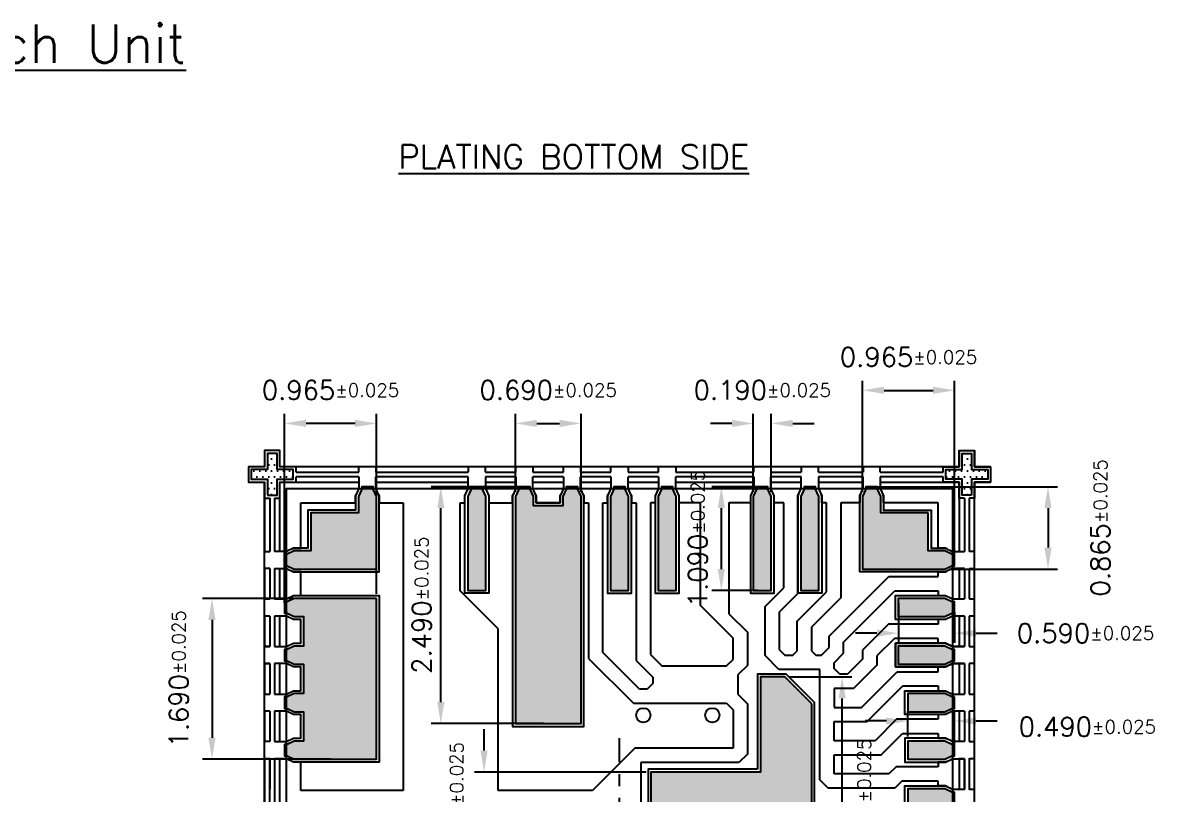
# Model space of a CAD drawing. Extents: x -78 to 191, y -63 to 81.
# Drawn here: x 70.8 to 190.8, y 0.4 to 81.5 of the extents above; entities that cross this region are included whole.
import ezdxf

# ---------------------------------------------------------------- set-up
doc = ezdxf.new("R2010")
doc.units = 0
doc.header["$LTSCALE"] = 5
doc.header["$MEASUREMENT"] = 0
doc.linetypes.add('CENTER', pattern=[2, 1.25, -0.25, 0.25, -0.25])
doc.linetypes.add('HIDDEN', pattern=[0.375, 0.25, -0.125])
doc.layers.get('0').update_dxf_attribs({"linetype": 'CONTINUOUS'})
doc.layers.get('DEFPOINTS').update_dxf_attribs({"linetype": 'CONTINUOUS'})
for name, color, linetype in [('CENTER', 1, 'CENTER'), ('DIM', 3, 'CONTINUOUS'), ('HIDDEN', 6, 'HIDDEN'), ('min_plate', 1, 'CONTINUOUS')]:
    doc.layers.add(name, color=color, linetype=linetype)
doc.styles.add('ROMANS', font='romans.shx', dxfattribs={"height": 2})
doc.dimstyles.new('DETAIL-A$0', dxfattribs={"dimscale": 25, "dimtxt": 0.08, "dimasz": 0.09, "dimexe": 0.04, "dimexo": 0.02, "dimgap": 0.04, "dimtad": 0, "dimdec": 3, "dimlfac": 0.05, "dimzin": 0, "dimdsep": 46, "dimtxsty": 'ROMANS', "dimcen": 0.04, "dimclrd": 3, "dimclre": 3, "dimadec": 0, "dimazin": 0, "dimtfac": 1, "dimtdec": 3, "dimtofl": 0, "dimtmove": 2, "dimatfit": 3, "dimfxl": 1, "dimtolj": 1, "dimtzin": 0, "dimarcsym": 0})
pattern_1 = [(0, (133.5002, -6e-14), (0.3125, 0.625), [0, -0.625])]

# ---------------------------------------------------------------- blocks, each defined once
blk = doc.blocks.new('*D0')
at = {"layer": 'DEFPOINTS', "color": 0, "transparency": 16777216}
for p in [(313.62, 435.31), (300.66, 418.41), (313.62, 418.41)]:
    blk.add_point(p, dxfattribs=at)
at = {"layer": 'DIM', "color": 3, "lineweight": -2, "transparency": 16777216}
for p, q in [((313.12, 435.31), (299.66, 435.31)), ((300.66, 433.06), (300.66, 420.66)), ((313.12, 418.41), (299.66, 418.41))]:
    blk.add_line(p, q, dxfattribs=at)
at = {"layer": 'DIM', "color": 3, "transparency": 16777216}
for points in [[(300.28, 433.06), (301.03, 433.06), (300.66, 435.31)], [(300.28, 420.66), (301.03, 420.66), (300.66, 418.41)]]:
    blk.add_solid(points, dxfattribs=at)
at = {"layer": 'DIM', "color": 0, "transparency": 16777216, "insert": (297.16, 426.86), "char_height": 2, "attachment_point": 5, "rotation": 90, "style": 'ROMANS'}
blk.add_mtext('\\A1;1.690{\\H1.400000;±0.025}', dxfattribs=at)
blk = doc.blocks.new('*D1')
at = {"layer": 'DEFPOINTS', "color": 0, "transparency": 16777216}
for p in [(308.29, 453.72), (317.94, 435.31), (308.29, 434.36)]:
    blk.add_point(p, dxfattribs=at)
at = {"layer": 'DIM', "color": 3, "lineweight": -2, "transparency": 16777216}
for p, q in [((308.29, 434.86), (308.29, 454.72)), ((317.94, 435.81), (317.94, 454.72)), ((315.69, 453.72), (310.54, 453.72))]:
    blk.add_line(p, q, dxfattribs=at)
at = {"layer": 'DIM', "color": 3, "transparency": 16777216}
for points in [[(310.54, 454.1), (310.54, 453.35), (308.29, 453.72)], [(315.69, 454.1), (315.69, 453.35), (317.94, 453.72)]]:
    blk.add_solid(points, dxfattribs=at)
at = {"layer": 'DIM', "color": 0, "transparency": 16777216, "insert": (313.11, 457.22), "char_height": 2, "attachment_point": 5, "style": 'ROMANS'}
blk.add_mtext('\\A1;0.965{\\H1.400000;±0.025}', dxfattribs=at)
blk = doc.blocks.new('*D2')
at = {"layer": 'DEFPOINTS', "color": 0, "transparency": 16777216}
for p in [(354.19, 447.06), (358.49, 447.06), (358.49, 436.16)]:
    blk.add_point(p, dxfattribs=at)
at = {"layer": 'DIM', "color": 3, "lineweight": -2, "transparency": 16777216}
for p, q in [((357.99, 447.06), (353.19, 447.06)), ((354.19, 438.41), (354.19, 444.81)), ((357.99, 436.16), (353.19, 436.16))]:
    blk.add_line(p, q, dxfattribs=at)
at = {"layer": 'DIM', "color": 3, "transparency": 16777216}
for points in [[(353.81, 444.81), (354.56, 444.81), (354.19, 447.06)], [(353.81, 438.41), (354.56, 438.41), (354.19, 436.16)]]:
    blk.add_solid(points, dxfattribs=at)
at = {"layer": 'DIM', "color": 0, "transparency": 16777216, "insert": (351.71, 441.61), "char_height": 2, "attachment_point": 5, "rotation": 90, "style": 'ROMANS'}
blk.add_mtext('\\A1;1.090{\\H1.400000;±0.025}', dxfattribs=at)
blk = doc.blocks.new('*D3')
at = {"layer": 'DEFPOINTS', "color": 0, "transparency": 16777216}
for p in [(359.44, 453.72), (357.54, 446.04), (359.44, 446.04)]:
    blk.add_point(p, dxfattribs=at)
at = {"layer": 'DIM', "color": 3, "lineweight": -2, "transparency": 16777216}
for p, q in [((357.54, 446.54), (357.54, 454.72)), ((359.44, 446.54), (359.44, 454.72)), ((355.29, 453.72), (353.04, 453.72)), ((361.69, 453.72), (363.94, 453.72))]:
    blk.add_line(p, q, dxfattribs=at)
at = {"layer": 'DIM', "color": 3, "transparency": 16777216}
for points in [[(355.29, 454.1), (355.29, 453.35), (357.54, 453.72)], [(361.69, 454.1), (361.69, 453.35), (359.44, 453.72)]]:
    blk.add_solid(points, dxfattribs=at)
at = {"layer": 'DIM', "color": 0, "transparency": 16777216, "insert": (358.49, 457.22), "char_height": 2, "attachment_point": 5, "style": 'ROMANS'}
blk.add_mtext('\\A1;0.190{\\H1.400000;±0.025}', dxfattribs=at)
blk = doc.blocks.new('*D4')
at = {"layer": 'DEFPOINTS', "color": 0, "transparency": 16777216}
for p in [(324.7, 447.06), (333.49, 447.06), (335.99, 422.16)]:
    blk.add_point(p, dxfattribs=at)
at = {"layer": 'DIM', "color": 3, "lineweight": -2, "transparency": 16777216}
for p, q in [((332.99, 447.06), (323.7, 447.06)), ((324.7, 424.41), (324.7, 444.81)), ((335.49, 422.16), (323.7, 422.16))]:
    blk.add_line(p, q, dxfattribs=at)
at = {"layer": 'DIM', "color": 3, "transparency": 16777216}
for points in [[(324.33, 444.81), (325.08, 444.81), (324.7, 447.06)], [(324.33, 424.41), (325.08, 424.41), (324.7, 422.16)]]:
    blk.add_solid(points, dxfattribs=at)
at = {"layer": 'DIM', "color": 0, "transparency": 16777216, "insert": (322.69, 434.61), "char_height": 2, "attachment_point": 5, "rotation": 90, "style": 'ROMANS'}
blk.add_mtext('\\A1;2.490{\\H1.400000;±0.025}', dxfattribs=at)
blk = doc.blocks.new('*D5')
at = {"layer": 'DEFPOINTS', "color": 0, "transparency": 16777216}
for p in [(339.44, 453.72), (332.54, 446.04), (339.44, 446.04)]:
    blk.add_point(p, dxfattribs=at)
at = {"layer": 'DIM', "color": 3, "lineweight": -2, "transparency": 16777216}
for p, q in [((332.54, 446.54), (332.54, 454.72)), ((339.44, 446.54), (339.44, 454.72)), ((334.79, 453.72), (337.19, 453.72))]:
    blk.add_line(p, q, dxfattribs=at)
at = {"layer": 'DIM', "color": 3, "transparency": 16777216}
for points in [[(334.79, 454.1), (334.79, 453.35), (332.54, 453.72)], [(337.19, 454.1), (337.19, 453.35), (339.44, 453.72)]]:
    blk.add_solid(points, dxfattribs=at)
at = {"layer": 'DIM', "color": 0, "transparency": 16777216, "insert": (335.99, 457.22), "char_height": 2, "attachment_point": 5, "style": 'ROMANS'}
blk.add_mtext('\\A1;0.690{\\H1.400000;±0.025}', dxfattribs=at)
blk = doc.blocks.new('*D6')
at = {"layer": 'DEFPOINTS', "color": 0, "transparency": 16777216}
for p in [(378.69, 457.2), (369.04, 446.04), (378.69, 439.36)]:
    blk.add_point(p, dxfattribs=at)
at = {"layer": 'DIM', "color": 3, "lineweight": -2, "transparency": 16777216}
for p, q in [((369.04, 446.54), (369.04, 458.2)), ((378.69, 439.86), (378.69, 458.2)), ((371.29, 457.2), (376.44, 457.2))]:
    blk.add_line(p, q, dxfattribs=at)
at = {"layer": 'DIM', "color": 3, "transparency": 16777216}
for points in [[(371.29, 457.58), (371.29, 456.83), (369.04, 457.2)], [(376.44, 457.58), (376.44, 456.83), (378.69, 457.2)]]:
    blk.add_solid(points, dxfattribs=at)
at = {"layer": 'DIM', "color": 0, "transparency": 16777216, "insert": (373.86, 460.7), "char_height": 2, "attachment_point": 5, "style": 'ROMANS'}
blk.add_mtext('\\A1;0.965{\\H1.400000;±0.025}', dxfattribs=at)
blk = doc.blocks.new('*D7')
at = {"layer": 'DEFPOINTS', "color": 0, "transparency": 16777216}
for p in [(369.99, 447.06), (377.67, 438.41), (388.52, 438.41)]:
    blk.add_point(p, dxfattribs=at)
at = {"layer": 'DIM', "color": 3, "lineweight": -2, "transparency": 16777216}
for p, q in [((370.49, 447.06), (389.52, 447.06)), ((388.52, 444.81), (388.52, 440.66)), ((378.17, 438.41), (389.52, 438.41))]:
    blk.add_line(p, q, dxfattribs=at)
at = {"layer": 'DIM', "color": 3, "transparency": 16777216}
for points in [[(388.14, 444.81), (388.89, 444.81), (388.52, 447.06)], [(388.14, 440.66), (388.89, 440.66), (388.52, 438.41)]]:
    blk.add_solid(points, dxfattribs=at)
at = {"layer": 'DIM', "color": 0, "transparency": 16777216, "insert": (394.02, 442.74), "char_height": 2, "attachment_point": 5, "rotation": 90, "style": 'ROMANS'}
blk.add_mtext('\\A1;0.865{\\H1.400000;±0.025}', dxfattribs=at)
blk = doc.blocks.new('*D8')
at = {"layer": 'DEFPOINTS', "color": 0, "transparency": 16777216}
for p in [(372.79, 435.31), (378.69, 434.36), (378.69, 431.66)]:
    blk.add_point(p, dxfattribs=at)
at = {"layer": 'DIM', "color": 3, "lineweight": -2, "transparency": 16777216}
for p, q in [((372.79, 434.81), (372.79, 430.66)), ((378.69, 433.86), (378.69, 430.66)), ((370.54, 431.66), (368.29, 431.66)), ((380.94, 431.66), (383.19, 431.66))]:
    blk.add_line(p, q, dxfattribs=at)
at = {"layer": 'DIM', "color": 3, "transparency": 16777216}
for points in [[(370.54, 432.04), (370.54, 431.29), (372.79, 431.66)], [(380.94, 432.04), (380.94, 431.29), (378.69, 431.66)]]:
    blk.add_solid(points, dxfattribs=at)
at = {"layer": 'DIM', "color": 0, "transparency": 16777216, "insert": (392.46, 431.66), "char_height": 2, "attachment_point": 5, "style": 'ROMANS'}
blk.add_mtext('\\A1;0.590{\\H1.400000;±0.025}', dxfattribs=at)
blk = doc.blocks.new('*D9')
at = {"layer": 'DEFPOINTS', "color": 0, "transparency": 16777216}
for p in [(378.69, 422.43), (373.79, 420.31), (378.69, 419.36)]:
    blk.add_point(p, dxfattribs=at)
at = {"layer": 'DIM', "color": 3, "lineweight": -2, "transparency": 16777216}
for p, q in [((373.79, 420.81), (373.79, 423.43)), ((378.69, 419.86), (378.69, 423.43)), ((371.54, 422.43), (369.29, 422.43)), ((380.94, 422.43), (383.19, 422.43))]:
    blk.add_line(p, q, dxfattribs=at)
at = {"layer": 'DIM', "color": 3, "transparency": 16777216}
for points in [[(371.54, 422.8), (371.54, 422.05), (373.79, 422.43)], [(380.94, 422.8), (380.94, 422.05), (378.69, 422.43)]]:
    blk.add_solid(points, dxfattribs=at)
at = {"layer": 'DIM', "color": 0, "transparency": 16777216, "insert": (392.65, 421.82), "char_height": 2, "attachment_point": 5, "style": 'ROMANS'}
blk.add_mtext('\\A1;0.490{\\H1.400000;±0.025}', dxfattribs=at)
blk = doc.blocks.new('*D10')
at = {"layer": 'DEFPOINTS', "color": 0, "transparency": 16777216}
for p in [(360.86, 427.06), (366.89, 427.06), (360.99, 401.66)]:
    blk.add_point(p, dxfattribs=at)
at = {"layer": 'DIM', "color": 3, "lineweight": -2, "transparency": 16777216}
for p, q in [((361.36, 427.06), (367.89, 427.06)), ((366.89, 403.91), (366.89, 424.81)), ((361.49, 401.66), (367.89, 401.66))]:
    blk.add_line(p, q, dxfattribs=at)
at = {"layer": 'DIM', "color": 3, "transparency": 16777216}
for points in [[(366.51, 424.81), (367.26, 424.81), (366.89, 427.06)], [(366.51, 403.91), (367.26, 403.91), (366.89, 401.66)]]:
    blk.add_solid(points, dxfattribs=at)
at = {"layer": 'DIM', "color": 0, "transparency": 16777216, "insert": (369.21, 413.36), "char_height": 2, "attachment_point": 5, "rotation": 90, "style": 'ROMANS'}
blk.add_mtext('\\A1;2.540{\\H1.400000;±0.025}', dxfattribs=at)
blk = doc.blocks.new('*D12')
at = {"layer": 'DEFPOINTS', "color": 0, "transparency": 16777216}
for p in [(346.79, 417.06), (329.25, 411.66), (346.79, 411.66)]:
    blk.add_point(p, dxfattribs=at)
at = {"layer": 'DIM', "color": 3, "lineweight": -2, "transparency": 16777216}
for p, q in [((329.25, 419.31), (329.25, 421.56)), ((346.29, 417.06), (328.25, 417.06)), ((346.29, 411.66), (328.25, 411.66)), ((329.25, 409.41), (329.25, 407.16))]:
    blk.add_line(p, q, dxfattribs=at)
at = {"layer": 'DIM', "color": 3, "transparency": 16777216}
for points in [[(328.87, 419.31), (329.62, 419.31), (329.25, 417.06)], [(328.87, 409.41), (329.62, 409.41), (329.25, 411.66)]]:
    blk.add_solid(points, dxfattribs=at)
at = {"layer": 'DIM', "color": 0, "transparency": 16777216, "insert": (326.37, 413), "char_height": 2, "attachment_point": 5, "rotation": 90, "style": 'ROMANS'}
blk.add_mtext('\\A1;0.540{\\H1.400000;±0.025}', dxfattribs=at)

msp = doc.modelspace()

# ---------------------------------------------------------------- hatches: boundary and pattern name
at = {"layer": 'min_plate'}
h = msp.add_hatch(dxfattribs=at)
h.set_pattern_fill('DOTS', color=1, scale=10, style=0)
h.set_pattern_definition(pattern_1)
h.paths.add_polyline_path([(97.5002, 34.5), (97.5002, 36.2), (96.5002, 36.2), (96.5002, 34.5), (94.8002, 34.5), (94.8002, 33.5), (96.5002, 33.5), (96.5002, 31.8), (97.5002, 31.8), (97.5002, 33.5), (99.2002, 33.5), (99.2002, 34.5)])
h = msp.add_hatch(dxfattribs=at)
h.set_pattern_fill('DOTS', color=1, scale=10, style=0)
h.set_pattern_definition(pattern_1)
h.paths.add_polyline_path([(169.5002, 34.5), (167.8002, 34.5), (167.8002, 33.5), (169.5002, 33.5), (169.5002, 31.8), (170.5002, 31.8), (170.5002, 33.5), (172.2002, 33.5), (172.2002, 34.5), (170.5002, 34.5), (170.5002, 36.2), (169.5002, 36.2)])
h = msp.add_hatch(dxfattribs=at)
h.set_pattern_fill('DOTS', color=1, scale=10, style=0)
h.set_pattern_definition(pattern_1)
h.paths.add_polyline_path([(107.9502, 31.6834), (107.6002, 32.4334), (107.6002, 32.7), (106.4002, 32.7), (106.4002, 32.4334), (106.0502, 31.6834), (106.0502, 29.95), (101.0502, 29.95), (101.0502, 25.95), (99.3168, 25.95), (98.5668, 25.6), (98.3002, 25.6), (98.3002, 24.4), (98.5668, 24.4), (99.3168, 24.05), (107.9502, 24.05)])
h.paths.add_polyline_path([(107.9502, 20.95), (99.3168, 20.95), (98.5668, 20.6), (98.3002, 20.6), (98.3002, 19.4), (98.5668, 19.4), (99.3168, 19.05), (100.3002, 19.05), (100.3002, 15.95), (99.3168, 15.95), (98.5668, 15.6), (98.3002, 15.6), (98.3002, 14.4), (98.5668, 14.4), (99.3168, 14.05), (100.3002, 14.05), (100.3002, 10.95), (99.3168, 10.95), (98.5668, 10.6), (98.3002, 10.6), (98.3002, 9.4), (98.5668, 9.4), (99.3168, 9.05), (100.3002, 9.05), (100.3002, 5.95), (99.3168, 5.95), (98.5668, 5.6), (98.3002, 5.6), (98.3002, 4.4), (98.5668, 4.4), (99.3168, 4.05), (107.9502, 4.05)])
h.paths.add_polyline_path([(107.9502, -4.05), (99.3168, -4.05), (98.5668, -4.4), (98.3002, -4.4), (98.3002, -5.6), (98.5668, -5.6), (99.3168, -5.95), (100.3002, -5.95), (100.3002, -9.05), (99.3168, -9.05), (98.5668, -9.4), (98.3002, -9.4), (98.3002, -10.6), (98.5668, -10.6), (99.3168, -10.95), (100.3002, -10.95), (100.3002, -14.05), (99.3168, -14.05), (98.5668, -14.4), (98.3002, -14.4), (98.3002, -15.6), (98.5668, -15.6), (99.3168, -15.95), (100.3002, -15.95), (100.3002, -19.05), (99.3168, -19.05), (98.5668, -19.4), (98.3002, -19.4), (98.3002, -20.6), (98.5668, -20.6), (99.3168, -20.95), (107.9502, -20.95)])
h.paths.add_polyline_path([(107.9502, -24.05), (99.3168, -24.05), (98.5668, -24.4), (98.3002, -24.4), (98.3002, -25.6), (98.5668, -25.6), (99.3168, -25.95), (101.0502, -25.95), (101.0502, -29.95), (106.0502, -29.95), (106.0502, -31.6834), (106.4002, -32.4334), (106.4002, -32.7), (107.6002, -32.7), (107.6002, -32.4334), (107.9502, -31.6834)])
h.paths.add_polyline_path([(119.4502, -21.8), (117.5502, -21.8), (117.5502, -31.6834), (117.5921, -31.7731), (117.9002, -32.4334), (117.9002, -32.7), (119.1002, -32.7), (119.1002, -32.4334), (119.4502, -31.6834), (119.4502, -31)])
h.paths.add_polyline_path([(129.4502, -7.8), (122.5502, -7.8), (122.5502, -31.6834), (122.5921, -31.7731), (122.9002, -32.4334), (122.9002, -32.7), (124.1002, -32.7), (124.1002, -32.4334), (124.4502, -31.6834), (124.4502, -30.7), (127.5502, -30.7), (127.5502, -31.6834), (127.5921, -31.7731), (127.9002, -32.4334), (127.9002, -32.7), (129.1002, -32.7), (129.1002, -32.4334), (129.4502, -31.6834), (129.4502, -31)])
h.paths.add_polyline_path([(134.4502, -21.8), (132.5502, -21.8), (132.5502, -31.6834), (132.5921, -31.7731), (132.9002, -32.4334), (132.9002, -32.7), (134.1002, -32.7), (134.1002, -32.4334), (134.4502, -31.6834), (134.4502, -31)])
h.paths.add_polyline_path([(139.4502, -21.8), (137.5502, -21.8), (137.5502, -31.6834), (137.9002, -32.4334), (137.9002, -32.7), (139.1002, -32.7), (139.1002, -32.4334), (139.4502, -31.6834)])
h.paths.add_polyline_path([(149.4502, -21.8), (147.5502, -21.8), (147.5502, -31.6834), (147.9002, -32.4334), (147.9002, -32.7), (149.1002, -32.7), (149.1002, -32.4334), (149.4502, -31.6834)])
h.paths.add_polyline_path([(154.4502, -21.8), (152.5502, -21.8), (152.5502, -31.6834), (152.9002, -32.4334), (152.9002, -32.7), (154.1002, -32.7), (154.1002, -32.4334), (154.4502, -31.6834)])
h.paths.add_polyline_path([(165.9502, -25.95), (167.6837, -25.95), (168.4337, -25.6), (168.7002, -25.6), (168.7002, -24.4), (168.4337, -24.4), (167.6837, -24.05), (159.0502, -24.05), (159.0502, -31.6834), (159.4002, -32.4334), (159.4002, -32.7), (160.6002, -32.7), (160.6002, -32.4334), (160.9502, -31.6834), (160.9502, -29.95), (165.9502, -29.95)])
h.paths.add_polyline_path([(168.7002, -19.4), (168.4337, -19.4), (167.6837, -19.05), (162.8002, -19.05), (162.8002, -20.95), (167.6837, -20.95), (168.4337, -20.6), (168.7002, -20.6)])
h.paths.add_polyline_path([(168.7002, -14.4), (168.4337, -14.4), (167.6837, -14.05), (162.8002, -14.05), (162.8002, -15.95), (167.6837, -15.95), (168.4337, -15.6), (168.7002, -15.6)])
h.paths.add_polyline_path([(168.7002, -9.4), (168.4337, -9.4), (167.6837, -9.05), (163.8002, -9.05), (163.8002, -10.95), (167.6837, -10.95), (168.4337, -10.6), (168.7002, -10.6)])
h.paths.add_polyline_path([(168.7002, -4.4), (168.4337, -4.4), (167.6837, -4.05), (167.0002, -4.05), (163.8002, -4.05), (163.8002, -5.95), (167.6837, -5.95), (167.7733, -5.9081), (168.4337, -5.6), (168.7002, -5.6)])
h.paths.add_polyline_path([(168.7002, 0.6), (168.4337, 0.6), (167.6837, 0.95), (163.8002, 0.95), (163.8002, -0.95), (167.6837, -0.95), (168.4337, -0.6), (168.7002, -0.6)])
h.paths.add_polyline_path([(168.7002, 5.6), (168.4337, 5.6), (167.6837, 5.95), (163.8002, 5.95), (163.8002, 4.05), (167.6837, 4.05), (167.7733, 4.0919), (168.4337, 4.4), (168.7002, 4.4)])
h.paths.add_polyline_path([(153.7002, 9.8757), (150.8759, 12.7), (148.3002, 12.7), (148.3002, 2.7), (136.8002, 2.7), (136.8002, -2.7), (148.3002, -2.7), (148.3002, -12.7), (153.7002, -12.7)])
h.paths.add_polyline_path([(168.7002, 10.6), (168.4337, 10.6), (167.6837, 10.95), (163.8002, 10.95), (163.8002, 9.05), (167.6837, 9.05), (168.4337, 9.4), (168.7002, 9.4)])
h.paths.add_polyline_path([(168.4337, 14.4), (168.7002, 14.4), (168.7002, 15.6), (168.4337, 15.6), (167.6837, 15.95), (162.8002, 15.95), (162.8002, 14.05), (167.6837, 14.05)])
h.paths.add_polyline_path([(168.4337, 19.4), (168.7002, 19.4), (168.7002, 20.6), (168.4337, 20.6), (167.6837, 20.95), (162.8002, 20.95), (162.8002, 19.05), (167.6837, 19.05)])
h.paths.add_polyline_path([(165.9502, 29.95), (160.9502, 29.95), (160.9502, 31.6834), (160.6002, 32.4334), (160.6002, 32.7), (159.4002, 32.7), (159.4002, 32.4334), (159.0502, 31.6834), (159.0502, 24.05), (167.6837, 24.05), (168.4337, 24.4), (168.7002, 24.4), (168.7002, 25.6), (168.4337, 25.6), (167.6837, 25.95), (165.9502, 25.95)])
h.paths.add_polyline_path([(154.4502, 31.6834), (154.1002, 32.4334), (154.1002, 32.7), (152.9002, 32.7), (152.9002, 32.4334), (152.5502, 31.6834), (152.5502, 21.8), (154.4502, 21.8)])
h.paths.add_polyline_path([(149.4502, 31.6834), (149.1002, 32.4334), (149.1002, 32.7), (147.9002, 32.7), (147.9002, 32.4334), (147.5502, 31.6834), (147.5502, 21.8), (149.4502, 21.8)])
h.paths.add_polyline_path([(139.4502, 31.6834), (139.1002, 32.4334), (139.1002, 32.7), (137.9002, 32.7), (137.9002, 32.4334), (137.5502, 31.6834), (137.5502, 21.8), (139.4502, 21.8)])
h.paths.add_polyline_path([(134.4502, 31.6834), (134.1002, 32.4334), (134.1002, 32.7), (132.9002, 32.7), (132.9002, 32.4334), (132.5502, 31.6834), (132.5502, 21.8), (134.4502, 21.8)])
h.paths.add_polyline_path([(129.4502, 31.6834), (129.1002, 32.4334), (129.1002, 32.7), (127.9002, 32.7), (127.9002, 32.4334), (127.5502, 31.6834), (127.5502, 30.7), (124.4502, 30.7), (124.4502, 31.6834), (124.1002, 32.4334), (124.1002, 32.7), (122.9002, 32.7), (122.9002, 32.4334), (122.5502, 31.6834), (122.5502, 7.8), (129.4502, 7.8)])
h.paths.add_polyline_path([(119.4502, 31.6834), (119.1002, 32.4334), (119.1002, 32.7), (117.9002, 32.7), (117.9002, 32.4334), (117.5502, 31.6834), (117.5502, 21.8), (119.4502, 21.8)])

# ---------------------------------------------------------------- linework, layer by layer
at = {"color": 0}
for p, q in [((96.2002, 36.5), (96.2002, 34.8)), ((97.8002, 34.8), (97.8002, 36.5)), ((169.2002, 36.5), (169.2002, 34.8)), ((170.8002, 34.8), (170.8002, 36.5)), ((96.2002, 34.8), (94.5002, 34.8)), ((106.1002, 34.8), (97.8002, 34.8)), ((106.1002, 34.25), (106.1002, 34.8)), ((106.1002, 33.75), (106.1002, 32.5)), ((117.6002, 34.8), (107.9002, 34.8)), ((107.9002, 34.8), (107.9002, 34.25)), ((107.9002, 32.5), (107.9002, 33.75)), ((117.6002, 34.8), (117.6002, 34.25)), ((117.6002, 32.5), (117.6002, 33.75)), ((122.6002, 34.8), (119.4002, 34.8)), ((119.4002, 34.25), (119.4002, 34.8)), ((119.4002, 33.75), (119.4002, 32.5)), ((127.6002, 34.8), (124.4002, 34.8)), ((132.6002, 34.8), (129.4002, 34.8)), ((132.6002, 34.25), (132.6002, 34.8)), ((132.6002, 33.75), (132.6002, 32.5)), ((134.4002, 34.8), (134.4002, 34.25)), ((137.6002, 34.8), (134.4002, 34.8)), ((134.4002, 32.5), (134.4002, 33.75)), ((137.6002, 34.25), (137.6002, 34.8)), ((137.6002, 33.75), (137.6002, 32.5)), ((147.6002, 34.8), (139.4002, 34.8)), ((139.4002, 34.8), (139.4002, 34.25)), ((139.4002, 32.5), (139.4002, 33.75)), ((147.6002, 34.25), (147.6002, 34.8)), ((147.6002, 33.75), (147.6002, 32.5)), ((152.6002, 34.8), (149.4002, 34.8)), ((149.4002, 34.8), (149.4002, 34.25)), ((149.4002, 32.5), (149.4002, 33.75)), ((152.6002, 34.8), (152.6002, 34.25)), ((152.6002, 32.5), (152.6002, 33.75)), ((159.1002, 34.8), (154.4002, 34.8)), ((154.4002, 34.25), (154.4002, 34.8)), ((154.4002, 33.75), (154.4002, 32.5)), ((159.1002, 34.8), (159.1002, 34.25)), ((159.1002, 32.5), (159.1002, 33.75)), ((160.9002, 34.25), (160.9002, 34.8)), ((169.2002, 34.8), (160.9002, 34.8)), ((160.9002, 33.75), (160.9002, 32.5)), ((172.5002, 34.8), (170.8002, 34.8)), ((94.5002, 33.2), (96.2002, 33.2)), ((96.2002, 33.2), (96.2002, 25.9)), ((97.8002, 25.9), (97.8002, 33.2)), ((97.8002, 33.2), (106.1002, 33.2)), ((107.9002, 33.2), (117.6002, 33.2)), ((119.4002, 33.2), (122.6002, 33.2)), ((124.4002, 33.2), (127.6002, 33.2)), ((129.4002, 33.2), (132.6002, 33.2)), ((134.4002, 33.2), (137.6002, 33.2)), ((139.4002, 33.2), (147.6002, 33.2)), ((149.4002, 33.2), (152.6002, 33.2)), ((154.4002, 33.2), (159.1002, 33.2)), ((160.9002, 33.2), (169.2002, 33.2)), ((169.2002, 33.2), (169.2002, 25.9)), ((170.8002, 25.9), (170.8002, 33.2)), ((170.8002, 33.2), (172.5002, 33.2)), ((96.2002, 25.9), (96.7502, 25.9)), ((98.5002, 25.9), (97.2502, 25.9)), ((168.5002, 25.9), (169.7502, 25.9)), ((170.8002, 25.9), (170.2502, 25.9)), ((96.2002, 24.1), (96.2002, 20.9)), ((96.7502, 24.1), (96.2002, 24.1)), ((97.2502, 24.1), (98.5002, 24.1)), ((97.8002, 20.9), (97.8002, 24.1)), ((169.7502, 24.1), (168.5002, 24.1)), ((169.2002, 24.1), (169.2002, 20.9)), ((170.2502, 24.1), (170.8002, 24.1)), ((170.8002, 20.9), (170.8002, 24.1)), ((96.2002, 20.9), (96.7502, 20.9)), ((97.2502, 20.9), (98.5002, 20.9)), ((168.5002, 20.9), (169.7502, 20.9)), ((170.2502, 20.9), (170.8002, 20.9)), ((96.2002, 19.1), (96.2002, 15.9)), ((96.7502, 19.1), (96.2002, 19.1)), ((98.5002, 19.1), (97.2502, 19.1)), ((97.8002, 15.9), (97.8002, 19.1)), ((169.7502, 19.1), (168.5002, 19.1)), ((169.2002, 19.1), (169.2002, 15.9)), ((170.8002, 19.1), (170.2502, 19.1)), ((170.8002, 15.9), (170.8002, 19.1)), ((96.2002, 15.9), (96.7502, 15.9)), ((96.7502, 15.9), (96.2002, 15.9)), ((97.2502, 15.9), (98.5002, 15.9)), ((168.5002, 15.9), (169.7502, 15.9)), ((169.7502, 15.9), (168.5002, 15.9)), ((170.2502, 15.9), (170.8002, 15.9)), ((96.2002, 14.1), (96.2002, 10.9)), ((96.7502, 14.1), (96.2002, 14.1)), ((96.2002, 14.1), (96.7502, 14.1)), ((98.5002, 14.1), (97.2502, 14.1)), ((97.8002, 10.9), (97.8002, 14.1)), ((169.7502, 14.1), (168.5002, 14.1)), ((168.5002, 14.1), (169.7502, 14.1)), ((169.2002, 14.1), (169.2002, 10.9)), ((170.8002, 14.1), (170.2502, 14.1)), ((170.8002, 10.9), (170.8002, 14.1)), ((96.2002, 10.9), (96.7502, 10.9)), ((97.2502, 10.9), (98.5002, 10.9)), ((168.5002, 10.9), (169.7502, 10.9)), ((170.2502, 10.9), (170.8002, 10.9)), ((96.7502, 9.1), (96.2002, 9.1)), ((96.2002, 9.1), (96.2002, 5.9)), ((98.5002, 9.1), (97.2502, 9.1)), ((97.8002, 5.9), (97.8002, 9.1)), ((169.7502, 9.1), (168.5002, 9.1)), ((169.2002, 9.1), (169.2002, 5.9)), ((170.8002, 9.1), (170.2502, 9.1)), ((170.8002, 5.9), (170.8002, 9.1)), ((96.7502, 5.9), (96.2002, 5.9)), ((97.2502, 5.9), (98.5002, 5.9)), ((169.7502, 5.9), (168.5002, 5.9)), ((170.2502, 5.9), (170.8002, 5.9)), ((96.2002, 4.1), (96.2002, 0.9)), ((96.2002, 4.1), (96.7502, 4.1)), ((98.5002, 4.1), (97.2502, 4.1)), ((97.8002, -4.1), (97.8002, 4.1)), ((168.5002, 4.1), (169.7502, 4.1)), ((169.2002, 4.1), (169.2002, 0.9)), ((170.8002, 4.1), (170.2502, 4.1)), ((170.8002, -4.1), (170.8002, 4.1)), ((168.5002, 0.9), (169.7502, 0.9))]:
    msp.add_line(p, q, dxfattribs=at)
for p, q in [((169.2002, 34.8), (97.8002, 34.8)), ((99.5002, 34.25), (106.1002, 34.25)), ((106.1002, 33.75), (99.5002, 33.75)), ((107.9002, 34.25), (117.6002, 34.25)), ((117.6002, 33.75), (107.9002, 33.75)), ((119.4002, 34.25), (122.6002, 34.25)), ((122.6002, 33.75), (119.4002, 33.75)), ((124.4002, 34.25), (127.6002, 34.25)), ((127.6002, 33.75), (124.4002, 33.75)), ((129.4002, 34.25), (132.6002, 34.25)), ((132.6002, 33.75), (129.4002, 33.75)), ((134.4002, 34.25), (137.6002, 34.25)), ((137.6002, 33.75), (134.4002, 33.75)), ((139.4002, 34.25), (147.6002, 34.25)), ((147.6002, 33.75), (139.4002, 33.75)), ((149.4002, 34.25), (152.6002, 34.25)), ((152.6002, 33.75), (149.4002, 33.75)), ((154.4002, 34.25), (159.1002, 34.25)), ((159.1002, 33.75), (154.4002, 33.75)), ((160.9002, 34.25), (167.5002, 34.25)), ((167.5002, 33.75), (160.9002, 33.75)), ((96.2002, -33.2), (96.2002, 33.2)), ((170.8002, -31.5), (170.8002, 33.2)), ((96.7502, 31.5), (96.7502, 25.9)), ((97.2502, 31.5), (97.2502, 25.9)), ((169.7502, 31.5), (169.7502, 25.9)), ((170.2502, 31.5), (170.2502, 25.9)), ((96.7502, 24.1), (96.7502, 20.9)), ((97.2502, 24.1), (97.2502, 20.9)), ((169.7502, 24.1), (169.7502, 20.9)), ((170.2502, 24.1), (170.2502, 20.9)), ((96.7502, 19.1), (96.7502, 15.9)), ((97.2502, 19.1), (97.2502, 15.9)), ((169.7502, 19.1), (169.7502, 15.9)), ((170.2502, 19.1), (170.2502, 15.9)), ((96.7502, 14.1), (96.7502, 10.9)), ((97.2502, 14.1), (97.2502, 10.9)), ((169.7502, 14.1), (169.7502, 10.9)), ((170.2502, 14.1), (170.2502, 10.9)), ((96.7502, 9.1), (96.7502, 5.9)), ((97.2502, 9.1), (97.2502, 5.9)), ((169.7502, 9.1), (169.7502, 5.9)), ((170.2502, 9.1), (170.2502, 5.9)), ((96.7502, 4.1), (96.7502, 0.9)), ((97.2502, 4.1), (97.2502, -4.1)), ((169.7502, 4.1), (169.7502, 0.9))]:
    msp.add_line(p, q)
at = {"color": 0, "linetype": 'Continuous'}
for p, q in [((122.6002, 34.25), (122.6002, 34.8)), ((122.6002, 33.75), (122.6002, 32.5)), ((124.4002, 34.8), (124.4002, 34.25)), ((124.4002, 32.5), (124.4002, 33.75)), ((127.6002, 34.25), (127.6002, 34.8)), ((127.6002, 33.75), (127.6002, 32.5)), ((129.4002, 34.8), (129.4002, 34.25)), ((129.4002, 32.5), (129.4002, 33.75)), ((105.7502, 31.75), (105.8202, 31.9)), ((105.7502, 31), (105.7502, 31.75)), ((108.1802, 31.9), (108.2502, 31.75)), ((108.2502, 31.75), (108.2502, 31)), ((117.2502, 31.75), (117.3202, 31.9)), ((117.2502, 31), (117.2502, 31.75)), ((119.6802, 31.9), (119.7502, 31.75)), ((119.7502, 31.75), (119.7502, 31)), ((122.2502, 31.75), (122.3202, 31.9)), ((122.2502, 31), (122.2502, 31.75)), ((124.6802, 31.9), (124.7502, 31.75)), ((124.7502, 31.75), (124.7502, 31)), ((127.2502, 31.75), (127.3202, 31.9)), ((127.2502, 31), (127.2502, 31.75)), ((129.6802, 31.9), (129.7502, 31.75)), ((129.7502, 31.75), (129.7502, 31)), ((132.2502, 31.75), (132.3202, 31.9)), ((132.2502, 31), (132.2502, 31.75)), ((134.6802, 31.9), (134.7502, 31.75)), ((134.7502, 31.75), (134.7502, 31)), ((137.3202, 31.9), (137.2502, 31.75)), ((137.2502, 31.75), (137.2502, 31)), ((139.7502, 31.75), (139.6802, 31.9)), ((139.7502, 31), (139.7502, 31.75)), ((147.3202, 31.9), (147.2502, 31.75)), ((147.2502, 31.75), (147.2502, 31)), ((149.7502, 31.75), (149.6802, 31.9)), ((149.7502, 31), (149.7502, 31.75)), ((152.3202, 31.9), (152.2502, 31.75)), ((152.2502, 31.75), (152.2502, 21.4645)), ((154.7502, 31.75), (154.6802, 31.9)), ((154.7502, 31), (154.7502, 31.75)), ((158.8202, 31.9), (158.7502, 31.75)), ((158.7502, 31.75), (158.7502, 31)), ((161.2502, 31.75), (161.1802, 31.9)), ((161.2502, 31), (161.2502, 31.75)), ((100.0002, 31), (105.7502, 31)), ((100.0002, 26.25), (100.0002, 31)), ((108.2502, 31), (110.7502, 31)), ((110.7502, 31), (110.7502, 0.75)), ((116.7502, 21.75), (116.7502, 31)), ((116.7502, 31), (117.2502, 31)), ((119.7502, 31), (122.2502, 31)), ((124.7502, 31), (127.2502, 31)), ((129.7502, 31), (130.2502, 31)), ((130.2502, 31), (130.2502, 14.6403)), ((131.7502, 31), (132.2502, 31)), ((131.7502, 15.2616), (131.7502, 31)), ((134.7502, 31), (135.2502, 31)), ((135.2502, 31), (135.2502, 14.4392)), ((136.7502, 31), (136.7502, 15.0605)), ((137.2502, 31), (136.7502, 31)), ((142.0002, 31), (139.7502, 31)), ((142.0002, 20.2115), (142.0002, 31)), ((147.2502, 31), (145.0002, 31)), ((145.0002, 31), (145.0002, 19.3328)), ((150.7502, 31), (149.7502, 31)), ((150.7502, 22.0858), (150.7502, 31)), ((155.2502, 31), (154.7502, 31)), ((155.2502, 21.636), (155.2502, 31)), ((156.7502, 31), (156.7502, 21.0147)), ((158.7502, 31), (156.7502, 31)), ((167.0002, 31), (161.2502, 31)), ((167.0002, 26.25), (167.0002, 31)), ((99.1002, 26.18), (99.2502, 26.25)), ((99.2502, 26.25), (100.0002, 26.25)), ((167.7502, 26.25), (167.0002, 26.25)), ((167.9002, 26.18), (167.7502, 26.25)), ((99.2502, 23.75), (99.1002, 23.82)), ((100.0002, 23.75), (99.2502, 23.75)), ((100.0002, 21.25), (100.0002, 23.75)), ((155.5402, 16.9763), (161.8139, 23.25)), ((161.8139, 23.25), (167.0002, 23.25)), ((167.0002, 23.25), (167.0002, 23.75)), ((167.0002, 23.75), (167.7502, 23.75)), ((167.7502, 23.75), (167.9002, 23.82)), ((120.7502, 17.75), (116.7502, 21.75)), ((148.7902, 20.1257), (150.7502, 22.0858)), ((152.1652, 18.551), (155.2502, 21.636)), ((157.0402, 16.3549), (162.4352, 21.75)), ((162.4352, 21.75), (167.0002, 21.75)), ((167.0002, 21.75), (167.0002, 21.25)), ((99.1002, 21.18), (99.2502, 21.25)), ((99.2502, 21.25), (100.0002, 21.25)), ((152.2502, 21.4645), (150.2902, 19.5044)), ((156.7502, 21.0147), (153.6652, 17.9297)), ((167.0002, 21.25), (167.7502, 21.25)), ((167.7502, 21.25), (167.9002, 21.18)), ((145.4312, 16.7806), (142.0002, 20.2115)), ((145.0002, 19.3328), (146.9312, 17.4019)), ((148.7902, 14.9645), (148.7902, 20.1257)), ((150.2902, 19.5044), (150.2902, 15.5858)), ((99.2502, 18.75), (99.1002, 18.82)), ((100.0002, 18.75), (99.2502, 18.75)), ((100.0002, 16.25), (100.0002, 18.75)), ((152.1652, 15.4607), (152.1652, 18.551)), ((161.7637, 18.25), (159.0402, 15.5265)), ((167.0002, 18.25), (161.7637, 18.25)), ((167.7502, 18.75), (167.0002, 18.75)), ((167.0002, 18.75), (167.0002, 18.25)), ((167.9002, 18.82), (167.7502, 18.75)), ((120.7502, 0.75), (120.7502, 17.75)), ((146.9312, 17.4019), (146.9312, 13.9073)), ((153.6652, 17.9297), (153.6652, 15.4608)), ((155.5402, 15.8056), (155.5402, 16.9763)), ((99.1002, 16.18), (99.2502, 16.25)), ((99.2502, 16.25), (100.0002, 16.25)), ((145.4312, 14.5286), (145.4312, 16.7806)), ((154.7346, 15), (155.5402, 15.8056)), ((157.0402, 15.1843), (157.0402, 16.3549)), ((162.385, 16.75), (160.5402, 14.9052)), ((167.0002, 16.75), (162.385, 16.75)), ((167.0002, 16.25), (167.0002, 16.75)), ((167.7502, 16.25), (167.0002, 16.25)), ((167.9002, 16.18), (167.7502, 16.25)), ((130.2502, 14.6403), (134.9622, 9.9283)), ((135.5835, 11.4283), (131.7502, 15.2616)), ((135.2502, 14.4392), (136.9977, 12.6916)), ((136.7502, 15.0605), (137.9557, 13.855)), ((144.7576, 13.855), (145.4312, 14.5286)), ((150.2546, 13.5), (148.7902, 14.9645)), ((150.2902, 15.5858), (150.8759, 15)), ((150.8759, 15), (151.7045, 15)), ((151.7045, 15), (152.1652, 15.4607)), ((153.6652, 15.4608), (154.1259, 15)), ((154.1259, 15), (154.7346, 15)), ((156.0502, 14.1944), (157.0402, 15.1843)), ((159.0402, 14.5758), (157.4644, 13)), ((159.0402, 15.5265), (159.0402, 14.5758)), ((160.5402, 14.9052), (160.5402, 13.9544)), ((99.2502, 13.75), (99.1002, 13.82)), ((100.0002, 13.75), (99.2502, 13.75)), ((100.0002, 11.25), (100.0002, 13.75)), ((137.9557, 13.855), (144.7576, 13.855)), ((146.9312, 13.9073), (145.9312, 12.9073)), ((154.5502, 13.5), (150.2546, 13.5)), ((154.5502, 1.8787), (154.5502, 13.5)), ((156.0502, 13.5857), (156.0502, 14.1944)), ((156.636, 13), (156.0502, 13.5857)), ((160.5402, 13.9544), (158.0857, 11.5)), ((158.9142, 9.5), (162.6642, 13.25)), ((162.6642, 13.25), (167.0002, 13.25)), ((167.0002, 13.25), (167.0002, 13.75)), ((167.0002, 13.75), (167.7502, 13.75)), ((167.7502, 13.75), (167.9002, 13.82)), ((136.9977, 12.0141), (136.4119, 11.4283)), ((136.9977, 12.6916), (136.9977, 12.0141)), ((145.9312, 12.9073), (145.9312, 10.876)), ((157.4644, 13), (156.636, 13)), ((99.1002, 11.18), (99.2502, 11.25)), ((99.2502, 11.25), (100.0002, 11.25)), ((136.4119, 11.4283), (135.5835, 11.4283)), ((145.9312, 10.876), (146.9312, 9.876)), ((156.0502, 11.5), (156.0502, 9.5)), ((158.0857, 11.5), (156.0502, 11.5)), ((159.5354, 8), (163.2855, 11.75)), ((163.2855, 11.75), (167.0002, 11.75)), ((167.0002, 11.75), (167.0002, 11.25)), ((167.0002, 11.25), (167.7502, 11.25)), ((167.7502, 11.25), (167.9002, 11.18)), ((134.9622, 9.9283), (144.7576, 9.9283)), ((144.7576, 9.9283), (145.4312, 9.2547)), ((146.9312, 9.876), (146.9312, 4.5786)), ((99.2502, 8.75), (99.1002, 8.82)), ((100.0002, 8.75), (99.2502, 8.75)), ((100.0002, 6.25), (100.0002, 8.75)), ((145.4312, 9.2547), (145.4312, 5.2)), ((156.0502, 9.5), (158.9142, 9.5)), ((167.0002, 8.75), (167.0002, 8.25)), ((167.7502, 8.75), (167.0002, 8.75)), ((167.9002, 8.82), (167.7502, 8.75)), ((156.0502, 8), (159.5354, 8)), ((156.0502, 6), (156.0502, 8)), ((162.6139, 8.25), (160.3639, 6)), ((167.0002, 8.25), (162.6139, 8.25)), ((99.1002, 6.18), (99.2502, 6.25)), ((99.2502, 6.25), (100.0002, 6.25)), ((160.9852, 4.5), (163.2352, 6.75)), ((163.2352, 6.75), (167.0002, 6.75)), ((167.0002, 6.75), (167.0002, 6.25)), ((167.0002, 6.25), (167.7502, 6.25)), ((167.7502, 6.25), (167.9002, 6.18)), ((135.1204, 5.2), (130.6705, 0.75)), ((145.4312, 5.2), (135.1204, 5.2)), ((160.3639, 6), (156.0502, 6)), ((99.2502, 3.75), (99.1002, 3.82)), ((100.0002, 3.75), (99.2502, 3.75)), ((100.0002, 0.75), (100.0002, 3.75)), ((146.0525, 3.7), (135.7417, 3.7)), ((135.7417, 3.7), (135.7417, -3.7)), ((146.9312, 4.5786), (146.0525, 3.7)), ((156.0502, 2.5), (156.0502, 4.5)), ((156.0502, 4.5), (160.9852, 4.5)), ((167.0002, 3.75), (167.0002, 3.25)), ((167.7502, 3.75), (167.0002, 3.75)), ((167.9002, 3.82), (167.7502, 3.75)), ((161.8137, 2.5), (156.0502, 2.5)), ((162.5637, 3.25), (161.8137, 2.5)), ((167.0002, 3.25), (162.5637, 3.25)), ((155.429, 1), (154.5502, 1.8787)), ((163.185, 1.75), (162.4349, 1)), ((167.0002, 1.75), (163.185, 1.75)), ((167.0002, 1.25), (167.0002, 1.75)), ((167.7502, 1.25), (167.0002, 1.25)), ((167.9002, 1.18), (167.7502, 1.25)), ((110.7502, 0.75), (100.0002, 0.75)), ((130.6705, 0.75), (120.7502, 0.75)), ((162.435, 1), (155.429, 1))]:
    msp.add_line(p, q, dxfattribs=at)
for points in [[(99.5002, 34.25), (99.5002, 34.8), (97.8002, 34.8), (97.8002, 36.5), (96.2002, 36.5), (96.2002, 34.8), (94.5002, 34.8), (94.5002, 33.2), (96.2002, 33.2), (96.2002, 31.5), (96.7502, 31.5)], [(167.5002, 34.25), (167.5002, 34.8), (169.2002, 34.8), (169.2002, 36.5), (170.8002, 36.5), (170.8002, 34.8), (172.5002, 34.8), (172.5002, 33.2), (170.8002, 33.2), (170.8002, 31.5), (170.2502, 31.5)], [(97.2502, 31.5), (97.8002, 31.5), (97.8002, 33.2), (99.5002, 33.2), (99.5002, 33.75)], [(169.7502, 31.5), (169.2002, 31.5), (169.2002, 33.2), (167.5002, 33.2), (167.5002, 33.75)]]:
    msp.add_lwpolyline(points)
at = {"color": 0}
for points in [[(98.5002, 24.1), (99.2502, 23.75), (108.2502, 23.75), (108.2502, 31.75), (107.9002, 32.5)], [(106.1002, 32.5), (105.7502, 31.75), (105.7502, 30.25), (100.7502, 30.25), (100.7502, 26.25), (99.2502, 26.25), (98.5002, 25.9)], [(119.4002, 32.5), (119.7502, 31.75), (119.7502, 21.5), (117.2502, 21.5), (117.2502, 31.75), (117.6002, 32.5)], [(132.6002, 32.5), (132.2502, 31.75), (132.2502, 21.5), (134.7502, 21.5), (134.7502, 31.75), (134.4002, 32.5)], [(137.6002, 32.5), (137.2502, 31.75), (137.2502, 21.5), (139.7502, 21.5), (139.7502, 31.75), (139.4002, 32.5)], [(147.6002, 32.5), (147.2502, 31.75), (147.2502, 21.5), (149.7502, 21.5), (149.7502, 31.75), (149.4002, 32.5)], [(154.4002, 32.5), (154.7502, 31.75), (154.7502, 21.5), (152.2502, 21.5), (152.2502, 31.75), (152.6002, 32.5)], [(168.5002, 24.1), (167.7502, 23.75), (158.7502, 23.75), (158.7502, 31.75), (159.1002, 32.5)], [(160.9002, 32.5), (161.2502, 31.75), (161.2502, 30.25), (166.2502, 30.25), (166.2502, 26.25), (167.7502, 26.25), (168.5002, 25.9)], [(98.5002, 20.9), (99.2502, 21.25), (108.2502, 21.25), (108.2502, 3.75), (99.2502, 3.75), (98.5002, 4.1)], [(168.5002, 19.1), (167.7502, 18.75), (162.5002, 18.75), (162.5002, 21.25), (167.7502, 21.25), (168.5002, 20.9)], [(98.5002, 15.9), (99.2502, 16.25), (100.0002, 16.25), (100.0002, 18.75), (99.2502, 18.75), (98.5002, 19.1)], [(168.5002, 14.1), (167.7502, 13.75), (162.5002, 13.75), (162.5002, 16.25), (167.7502, 16.25), (168.5002, 15.9)], [(168.5002, 15.9), (167.7502, 16.25), (162.5002, 16.25), (162.5002, 13.75), (167.7502, 13.75), (168.5002, 14.1)], [(98.5002, 10.9), (99.2502, 11.25), (100.0002, 11.25), (100.0002, 13.75), (99.2502, 13.75), (98.5002, 14.1)], [(168.5002, 9.1), (167.7502, 8.75), (163.5002, 8.75), (163.5002, 11.25), (167.7502, 11.25), (168.5002, 10.9)], [(98.5002, 5.9), (99.2502, 6.25), (100.0002, 6.25), (100.0002, 8.75), (99.2502, 8.75), (98.5002, 9.1)], [(168.5002, 5.9), (167.7502, 6.25), (163.5002, 6.25), (163.5002, 3.75), (167.7502, 3.75), (168.5002, 4.1)], [(168.5002, -0.9), (167.7502, -1.25), (163.5002, -1.25), (163.5002, 1.25), (167.7502, 1.25), (168.5002, 0.9)]]:
    msp.add_lwpolyline(points, dxfattribs=at)
at = {"color": 0, "linetype": 'Continuous'}
for points in [[(122.6002, 32.5), (122.2502, 31.75), (122.2502, 7.5), (129.7502, 7.5), (129.7502, 31.75), (129.4002, 32.5)], [(127.6002, 32.5), (127.2502, 31.75), (127.2502, 31), (124.7502, 31), (124.7502, 31.75), (124.4002, 32.5)]]:
    msp.add_lwpolyline(points, dxfattribs=at)
msp.add_lwpolyline([(148.0002, 3), (136.5002, 3), (136.5002, -3), (148.0002, -3), (148.0002, -13), (154.0002, -13), (154.0002, 10), (151.0002, 13), (148.0002, 13)], close=True, dxfattribs=at)
for points in [[(96.7502, 4.1), (96.2002, 4.1), (96.2002, -4.1), (96.7502, -4.1)], [(169.7502, 4.1), (169.2002, 4.1), (169.2002, 0.9), (169.7502, 0.9)], [(170.8002, 4.1), (170.2502, 4.1), (170.2502, 0.9), (170.8002, 0.9)]]:
    msp.add_lwpolyline(points, close=True)
for centre in [(136.0002, 8.6783), (143.2502, 8.6783)]:
    msp.add_circle(centre, 0.75, dxfattribs=at)
at = {"layer": 'CENTER'}
msp.add_line((133.5002, -6.2737), (133.5002, 6.2737), dxfattribs=at)
at = {"layer": 'HIDDEN', "linetype": 'ByBlock'}
msp.add_lwpolyline([(98.5002, -32.5), (98.5002, 32.5), (168.5002, 32.5), (168.5002, -32.5)], close=True, dxfattribs=at)
at = {"layer": 'HIDDEN'}
msp.add_lwpolyline([(168.5002, 32.5), (168.5002, -32.5), (98.5002, -32.5), (98.5002, 32.5)], close=True, dxfattribs=at)
at = {"layer": 'min_plate', "color": 1}
for points in [[(96.5002, 31.8), (97.5002, 31.8), (97.5002, 33.5), (99.2002, 33.5), (99.2002, 34.5), (97.5002, 34.5), (97.5002, 36.2), (96.5002, 36.2), (96.5002, 34.5), (94.8002, 34.5), (94.8002, 33.5), (96.5002, 33.5)], [(170.5002, 31.8), (169.5002, 31.8), (169.5002, 33.5), (167.8002, 33.5), (167.8002, 34.5), (169.5002, 34.5), (169.5002, 36.2), (170.5002, 36.2), (170.5002, 34.5), (172.2002, 34.5), (172.2002, 33.5), (170.5002, 33.5)], [(107.9502, 31.6834), (107.6002, 32.4334), (107.6002, 32.7), (106.4002, 32.7), (106.4002, 32.4334), (106.0502, 31.6834), (106.0502, 29.95), (101.0502, 29.95), (101.0502, 25.95), (99.3168, 25.95), (98.5668, 25.6), (98.3002, 25.6), (98.3002, 24.4), (98.5668, 24.4), (99.3168, 24.05), (107.9502, 24.05), (107.9502, 31.6834)], [(119.4502, 31.6834), (119.1002, 32.4334), (119.1002, 32.7), (117.9002, 32.7), (117.9002, 32.4334), (117.5502, 31.6834), (117.5502, 21.8), (119.4502, 21.8), (119.4502, 31.6834)], [(129.4502, 31.6834), (129.1002, 32.4334), (129.1002, 32.7), (127.9002, 32.7), (127.9002, 32.4334), (127.5502, 31.6834), (127.5502, 30.7), (124.4502, 30.7), (124.4502, 31.6834), (124.1002, 32.4334), (124.1002, 32.7), (122.9002, 32.7), (122.9002, 32.4334), (122.5502, 31.6834), (122.5502, 7.8), (129.4502, 7.8), (129.4502, 31.6834)], [(134.4502, 31.6834), (134.1002, 32.4334), (134.1002, 32.7), (132.9002, 32.7), (132.9002, 32.4334), (132.5502, 31.6834), (132.5502, 21.8), (134.4502, 21.8), (134.4502, 31.6834)], [(139.4502, 31.6834), (139.1002, 32.4334), (139.1002, 32.7), (137.9002, 32.7), (137.9002, 32.4334), (137.5502, 31.6834), (137.5502, 21.8), (139.4502, 21.8), (139.4502, 31.6834)], [(149.4502, 31.6834), (149.1002, 32.4334), (149.1002, 32.7), (147.9002, 32.7), (147.9002, 32.4334), (147.5502, 31.6834), (147.5502, 21.8), (149.4502, 21.8), (149.4502, 31.6834)], [(154.4502, 31.6834), (154.1002, 32.4334), (154.1002, 32.7), (152.9002, 32.7), (152.9002, 32.4334), (152.5502, 31.6834), (152.5502, 21.8), (154.4502, 21.8), (154.4502, 31.6834)], [(165.9502, 29.95), (160.9502, 29.95), (160.9502, 31.6834), (160.6002, 32.4334), (160.6002, 32.7), (159.4002, 32.7), (159.4002, 32.4334), (159.0502, 31.6834), (159.0502, 24.05), (167.6837, 24.05), (168.4337, 24.4), (168.7002, 24.4), (168.7002, 25.6), (168.4337, 25.6), (167.6837, 25.95), (165.9502, 25.95), (165.9502, 29.95)], [(107.9502, 20.95), (99.3168, 20.95), (98.5668, 20.6), (98.3002, 20.6), (98.3002, 19.4), (98.5668, 19.4), (99.3168, 19.05), (100.3002, 19.05), (100.3002, 15.95), (99.3168, 15.95), (98.5668, 15.6), (98.3002, 15.6), (98.3002, 14.4), (98.5668, 14.4), (99.3168, 14.05), (100.3002, 14.05), (100.3002, 10.95), (99.3168, 10.95), (98.5668, 10.6), (98.3002, 10.6), (98.3002, 9.4), (98.5668, 9.4), (99.3168, 9.05), (100.3002, 9.05), (100.3002, 5.95), (99.3168, 5.95), (98.5668, 5.6), (98.3002, 5.6), (98.3002, 4.4), (98.5668, 4.4), (99.3168, 4.05), (107.9502, 4.05), (107.9502, 20.95)], [(168.4337, 19.4), (168.7002, 19.4), (168.7002, 20.6), (168.4337, 20.6), (167.6837, 20.95), (162.8002, 20.95), (162.8002, 19.05), (167.6837, 19.05), (168.4337, 19.4)], [(168.4337, 14.4), (168.7002, 14.4), (168.7002, 15.6), (168.4337, 15.6), (167.6837, 15.95), (162.8002, 15.95), (162.8002, 14.05), (167.6837, 14.05), (168.4337, 14.4)], [(153.7002, 9.8757), (150.8759, 12.7), (148.3002, 12.7), (148.3002, 2.7), (136.8002, 2.7), (136.8002, -2.7), (148.3002, -2.7), (148.3002, -12.7), (153.7002, -12.7), (153.7002, 9.8757)], [(168.7002, 10.6), (168.4337, 10.6), (167.6837, 10.95), (163.8002, 10.95), (163.8002, 9.05), (167.6837, 9.05), (168.4337, 9.4), (168.7002, 9.4), (168.7002, 10.6)], [(168.7002, 5.6), (168.4337, 5.6), (167.6837, 5.95), (163.8002, 5.95), (163.8002, 4.05), (167.6837, 4.05), (167.7733, 4.0919), (168.4337, 4.4), (168.7002, 4.4), (168.7002, 5.6)], [(168.7002, 0.6), (168.4337, 0.6), (167.6837, 0.95), (163.8002, 0.95), (163.8002, -0.95), (167.6837, -0.95), (168.4337, -0.6), (168.7002, -0.6), (168.7002, 0.6)]]:
    msp.add_lwpolyline(points, close=True, dxfattribs=at)

# ---------------------------------------------------------------- texts
at = {"style": 'ROMANS'}
for s, height, p in [('%%uPlating Each Unit%%u', 4, (40.9766, 77.2932)), ('%%UPLATING BOTTOM SIDE%%U', 2.5, (110.2694, 66.1526))]:
    msp.add_text(s, height=height, dxfattribs=at).set_placement(p)

# ---------------------------------------------------------------- dimensions: what is measured, and where the dimension line sits
at = {"layer": 'DIM'}
for base, p1, p2, picture, middle in [((168.7002, 42.8425), (159.0502, 31.6834), (168.7002, 25), '*D6', (163.8752, 46.3425)), ((98.3002, 39.3617), (107.9502, 20.95), (98.3002, 20), '*D1', (103.1252, 42.8617)), ((129.4502, 39.3617), (122.5502, 31.6834), (129.4502, 31.6834), '*D5', (126.0002, 42.8617)), ((149.4502, 39.3617), (147.5502, 31.6834), (149.4502, 31.6834), '*D3', (148.5002, 42.8617))]:
    dim = msp.add_linear_dim(base=base, p1=p1, p2=p2, dimstyle='DETAIL-A$0', override={"dimlfac": 0.1, "dimtol": 1, "dimtp": 0.025, "dimtm": 0.025, "dimtfac": 0.7}, dxfattribs=at)
    dim.commit()
    dim.dimension.update_dxf_attribs({"geometry": picture, "text_midpoint": middle, "insert": (-209.9878, -414.3604)})
for base, p1, p2, picture, middle in [((178.5273, 24.05), (160.0002, 32.7), (167.6837, 24.05), '*D7', (184.0273, 28.375)), ((90.6714, 4.05), (103.6335, 20.95), (103.6335, 4.05), '*D0', (87.1714, 12.5))]:
    dim = msp.add_linear_dim(base=base, p1=p1, p2=p2, angle=90, dimstyle='DETAIL-A$0', override={"dimlfac": 0.1, "dimtol": 1, "dimtp": 0.025, "dimtm": 0.025, "dimtfac": 0.7}, dxfattribs=at)
    dim.commit()
    dim.dimension.update_dxf_attribs({"geometry": picture, "text_midpoint": middle, "insert": (-209.9878, -414.3604)})
for base, p1, p2, picture, middle in [((144.2001, 32.7), (148.5002, 21.8), (148.5002, 32.7), '*D2', (141.7218, 27.25)), ((114.7156, 32.7), (126.0002, 7.8), (123.5002, 32.7), '*D4', (112.6997, 20.25)), ((156.898, 12.7), (151.0002, -12.7), (150.8759, 12.7), '*D10', (159.2186, -1)), ((119.2606, -2.7), (136.8002, 2.7), (136.8002, -2.7), '*D12', (116.387, -1.3584))]:
    dim = msp.add_linear_dim(base=base, p1=p1, p2=p2, angle=90, dimstyle='DETAIL-A$0', override={"dimlfac": 0.1, "dimtol": 1, "dimtp": 0.025, "dimtm": 0.025, "dimtfac": 0.7}, dxfattribs=at)
    dim.commit()
    dim.dimension.update_dxf_attribs({"geometry": picture, "text_midpoint": middle, "dimtype": 128, "insert": (-209.9878, -414.3604)})
for base, p1, p2, picture, middle in [((168.7002, 17.3021), (162.8002, 20.95), (168.7002, 20), '*D8', (182.4769, 17.3021)), ((168.7002, 8.0683), (163.8002, 5.95), (168.7002, 5), '*D9', (182.6634, 7.4595))]:
    dim = msp.add_linear_dim(base=base, p1=p1, p2=p2, dimstyle='DETAIL-A$0', override={"dimlfac": 0.1, "dimtol": 1, "dimtp": 0.025, "dimtm": 0.025, "dimtfac": 0.7}, dxfattribs=at)
    dim.commit()
    dim.dimension.update_dxf_attribs({"geometry": picture, "text_midpoint": middle, "dimtype": 128, "insert": (-209.9878, -414.3604)})

doc.saveas('drawing.dxf')
